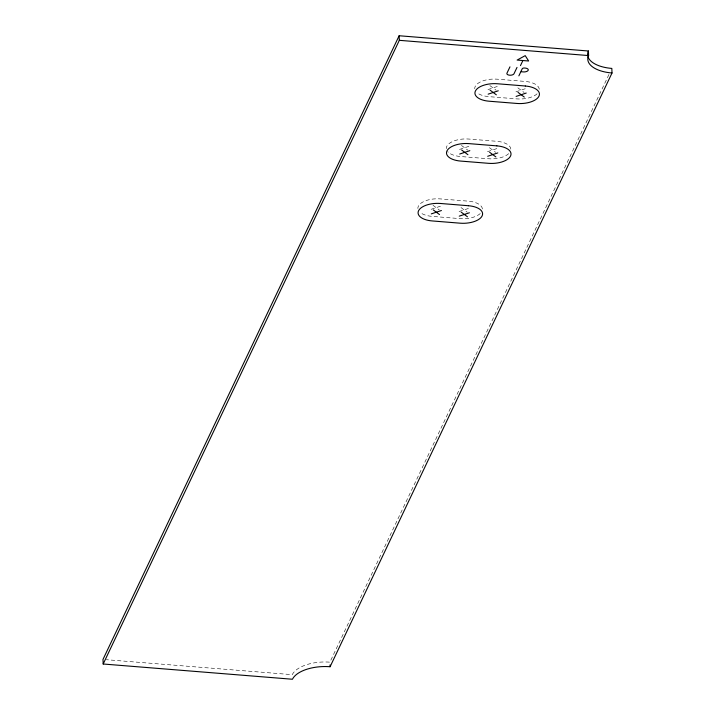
<?xml version="1.0" encoding="UTF-8"?>
<svg xmlns="http://www.w3.org/2000/svg" width="715" height="715" viewBox="0 0 715 715"><rect width="100%" height="100%" fill="white"/><g stroke="black" fill="none" stroke-linecap="round" stroke-linejoin="round"><path stroke-width="0.54" stroke-dasharray="3.58 2.68" d="M608.957 74.467L329.892 662.17A31.353 15.122 -2.4 0 0 292.274 674.674L106.32 659.695M487.943 89.59L498.069 86.22M515.917 91.842L526.043 88.472M459.522 149.453L469.648 146.083M487.487 151.705L497.622 148.336M431.091 209.316L441.227 205.947M459.066 211.569L469.192 208.199M517.83 87.811L524.131 92.503M489.855 85.559L496.156 90.251M489.4 147.674L495.709 152.367M461.434 145.422L467.735 150.114M460.978 207.538L467.279 212.23M433.004 205.285L439.305 209.978M480.248 213.535A18.286 8.821 -2.4 0 1 459.986 218.62L432.012 216.368A18.286 8.821 -2.4 0 1 420.643 212.793M482.393 209.012A18.286 8.821 -2.4 0 0 468.271 201.156L440.306 198.904A18.286 8.821 -2.4 0 0 417.891 208.512M537.099 93.808A18.286 8.821 -2.4 0 1 516.838 98.893L488.863 96.641A18.286 8.821 -2.4 0 1 477.495 93.066M539.244 89.286A18.286 8.821 -2.4 0 0 525.123 81.43L497.157 79.177A18.286 8.821 -2.4 0 0 474.742 88.785M508.678 153.671A18.286 8.821 -2.4 0 1 488.408 158.757L460.442 156.505A18.286 8.821 -2.4 0 1 447.626 151.598M510.823 149.149A18.286 8.821 -2.4 0 0 496.702 141.293L468.727 139.041A18.286 8.821 -2.4 0 0 446.321 148.649"/><path stroke-width="1.07" d="M612.013 72.993A31.353 15.122 -2.4 0 1 588.606 55.573L588.418 50.997L399.131 35.75L102.987 659.427L103.175 664.003L292.462 679.25A31.353 15.122 -2.4 0 1 330.089 666.738L612.013 72.993L611.826 68.417A31.353 15.122 -2.4 0 1 588.025 56.914M103.175 664.003L399.319 40.326L399.131 35.75M509.965 66.844L506.953 73.189A3.611 1.743 -2.4 0 0 509.652 75.2A3.611 1.743 -2.4 0 0 513.996 73.752L517.008 67.416M520.475 65.619L522.888 60.534L528.653 60.998L525.212 55.645L517.124 60.069L522.477 60.507M518.867 75.853L522.218 68.801A1.957 0.947 -2.4 0 1 524.569 68.023L525.159 68.068A4.031 1.939 -2.4 0 1 528.171 70.311A4.031 1.939 -2.4 0 1 523.335 71.92L521.235 71.75M488.139 94.166L498.266 90.796M516.105 96.418L526.231 93.048M459.709 154.029L469.835 150.659M487.684 156.281L497.81 152.912M431.288 213.892L441.414 210.523M459.253 216.145L469.389 212.775M399.319 40.326L588.606 55.573M518.018 92.387L524.318 97.079M490.052 90.135L496.353 94.827M489.596 152.25L495.897 156.942M461.622 149.998L467.923 154.69M461.166 212.114L467.467 216.806M433.201 209.861L439.502 214.554M330.008 664.914L330.089 666.738M587.757 55.949A31.353 15.122 -2.4 0 1 588.418 50.997M525.319 86.006L497.345 83.753A18.286 8.821 -2.4 0 0 475.404 91.046A18.286 8.821 -2.4 0 0 489.051 101.208L517.025 103.461A18.286 8.821 -2.4 0 0 538.967 96.168A18.286 8.821 -2.4 0 0 525.319 86.006M496.889 145.869L468.924 143.617A18.286 8.821 -2.4 0 0 446.973 150.91A18.286 8.821 -2.4 0 0 460.63 161.072L488.604 163.324A18.286 8.821 -2.4 0 0 510.546 156.031A18.286 8.821 -2.4 0 0 496.889 145.869M468.468 205.732L440.494 203.48A18.286 8.821 -2.4 0 0 418.552 210.773A18.286 8.821 -2.4 0 0 432.2 220.935L460.174 223.187A18.286 8.821 -2.4 0 0 482.125 215.894A18.286 8.821 -2.4 0 0 468.468 205.732"/></g></svg>
